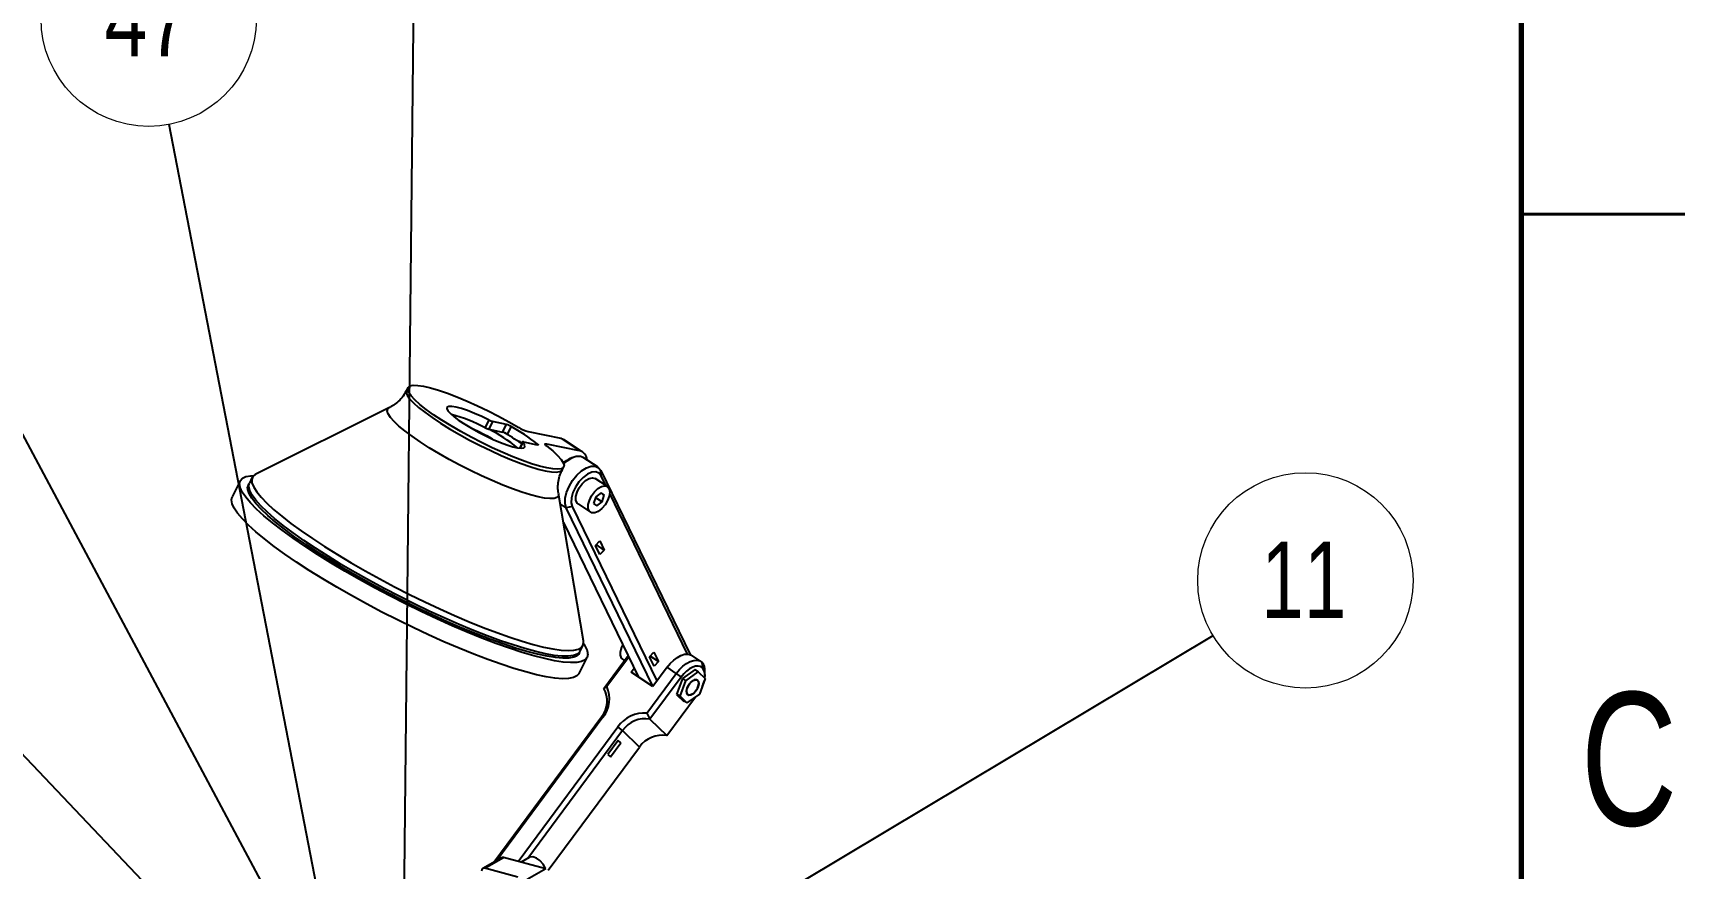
# Model space of a CAD drawing. Header units: millimetres. Extents: x 2 to 418, y 2 to 295.
# Drawn here: x 341.9 to 417.5, y 118.5 to 156.8 of the extents above; entities that cross this region are included whole.
import ezdxf

# ---------------------------------------------------------------- set-up
doc = ezdxf.new("R2010")
doc.units = ezdxf.units.MM
doc.styles.add('SLDTEXTSTYLE0', font='TXT', dxfattribs={"width": 0.75})
doc.dimstyles.new('SLDDIMSTYLE0', dxfattribs={"dimtxt": 0.18, "dimasz": 0.762, "dimexe": 0, "dimexo": 0.0625, "dimgap": 0, "dimtad": 0, "dimtih": 1, "dimtoh": 1, "dimdec": 0, "dimrnd": 1e-09, "dimzin": 0, "dimdsep": 46, "dimtxsty": 'Standard', "dimblk1": 'DOT', "dimblk2": 'DOT', "dimsah": 1, "dimcen": 0.09, "dimadec": 0, "dimazin": 0, "dimtfac": 0.762, "dimtdec": 0, "dimtofl": 0, "dimtmove": 0, "dimatfit": 3, "dimldrblk": 'DOT', "dimfxl": 1, "dimfrac": 2, "dimtolj": 1, "dimtzin": 0, "dimarcsym": 0})
doc.dimstyles.new('SLDDIMSTYLE1', dxfattribs={"dimtxt": 0.18, "dimasz": 3.556, "dimexe": 0, "dimexo": 0.0625, "dimgap": 0, "dimtad": 0, "dimtih": 1, "dimtoh": 1, "dimdec": 0, "dimrnd": 1e-09, "dimzin": 0, "dimdsep": 46, "dimtxsty": 'Standard', "dimsah": 1, "dimcen": 0.09, "dimadec": 0, "dimazin": 0, "dimtfac": 3.556, "dimtdec": 0, "dimtofl": 0, "dimtmove": 0, "dimatfit": 3, "dimfxl": 1, "dimfrac": 2, "dimtolj": 1, "dimtzin": 0, "dimarcsym": 0})

# ---------------------------------------------------------------- blocks, each defined once
blk = doc.blocks.new('SW_NOTE_52')
at = {"color": 0, "linetype": 'Continuous', "lineweight": 0}
blk.add_circle((-0.937, 4.841), 4.931, dxfattribs=at)
at = {"color": 0, "linetype": 'Continuous', "lineweight": 0, "insert": (-1.007, 6.617), "char_height": 3.5, "attachment_point": 2, "style": 'SLDTEXTSTYLE0'}
blk.add_mtext('47', dxfattribs=at)
blk = doc.blocks.new('_Dot')
at = {"color": 0, "linetype": 'ByBlock', "lineweight": -2}
blk.add_line((-0.5, 0), (-1, 0), dxfattribs=at)
at = {"color": 0, "linetype": 'ByBlock', "const_width": 0.5}
blk.add_lwpolyline([(-0.25, 0, 1), (0.25, 0, 1)], format="xyb", close=True, dxfattribs=at)
blk = doc.blocks.new('SW_NOTE_62')
at = {"color": 0, "linetype": 'Continuous', "lineweight": 0}
blk.add_circle((4.233, 2.529), 4.931, dxfattribs=at)
at = {"color": 0, "linetype": 'Continuous', "lineweight": 0, "insert": (4.162, 4.306), "char_height": 3.5, "attachment_point": 2, "style": 'SLDTEXTSTYLE0'}
blk.add_mtext('11', dxfattribs=at)

msp = doc.modelspace()

# ---------------------------------------------------------------- linework, layer by layer
at = {"color": 7, "linetype": 'Continuous', "lineweight": 70}
msp.add_line((410, 287), (410, 10), dxfattribs=at)
at = {"color": 7, "linetype": 'Continuous', "lineweight": 35}
for p, q in [((417.501, 148.5), (409.999, 148.5)), ((410, 148.5), (417.5, 148.5))]:
    msp.add_line(p, q, dxfattribs=at)
at = {"color": 7, "linetype": 'Continuous', "lineweight": 25}
for p, q in [((359.023, 140.556), (358.956, 140.424)), ((358.173, 139.641), (352.051, 136.598)), ((362.337, 138.472), (362.347, 138.491)), ((362.565, 138.714), (362.743, 139.065)), ((362.9, 139.004), (362.721, 138.653)), ((362.721, 138.653), (363.356, 138.524)), ((363.534, 138.875), (362.9, 139.004)), ((363.356, 138.524), (363.534, 138.875)), ((363.745, 138.784), (363.567, 138.433)), ((364.527, 138.543), (366.024, 138.239)), ((364.075, 138.098), (364.085, 138.117)), ((364.273, 138.067), (364.131, 137.788)), ((364.215, 138.007), (364.224, 138.026)), ((364.31, 138.07), (364.944, 137.941)), ((365.373, 137.983), (366.87, 137.678)), ((366.024, 138.239), (366.87, 137.678)), ((366.024, 138.239), (366.172, 138.178)), ((367.019, 137.618), (366.172, 138.178)), ((366.087, 136.797), (366.154, 136.93)), ((366.564, 137.356), (366.394, 137.283)), ((367.726, 136.909), (367.049, 137.358)), ((351.342, 136.294), (350.968, 135.557)), ((351.895, 136.454), (351.761, 136.191)), ((368.155, 136.025), (367.591, 136.399)), ((367.865, 136.522), (367.856, 136.757)), ((367.856, 136.757), (371.947, 128.338)), ((368.083, 136.073), (367.865, 136.522)), ((351.745, 135.939), (351.709, 135.888)), ((367.062, 128.965), (365.915, 135.704)), ((367.621, 135.552), (367.525, 135.25)), ((367.614, 135.531), (367.917, 135.331)), ((367.864, 135.744), (367.621, 135.552)), ((367.855, 135.737), (368.012, 135.633)), ((368.012, 135.633), (367.864, 135.744)), ((367.917, 135.331), (368.012, 135.633)), ((371.83, 128.363), (368.262, 135.705)), ((366.544, 135.109), (366.271, 135.061)), ((370.243, 126.888), (366.271, 135.061)), ((366.544, 135.109), (370.422, 127.13)), ((366.818, 135.232), (367.382, 134.858)), ((367.525, 135.25), (367.673, 135.139)), ((367.673, 135.139), (367.917, 135.331)), ((366.139, 134.387), (369.581, 127.306)), ((367.606, 133.337), (367.804, 133.549)), ((367.813, 132.912), (367.606, 133.337)), ((368.011, 133.124), (367.638, 133.371)), ((367.804, 133.549), (368.011, 133.124)), ((368.011, 133.124), (367.813, 132.912)), ((366.904, 128.491), (367.038, 128.754)), ((366.699, 128.297), (366.71, 128.329)), ((366.859, 127.476), (367.234, 128.212)), ((367.987, 126.786), (369.102, 128.29)), ((369.133, 128.227), (368.131, 126.877)), ((368.849, 128.121), (368.935, 128.064)), ((370.085, 128.235), (370.283, 128.447)), ((370.292, 127.81), (370.085, 128.235)), ((370.49, 128.022), (370.117, 128.269)), ((370.283, 128.447), (370.49, 128.022)), ((370.49, 128.022), (370.292, 127.81)), ((372.437, 128.024), (372.013, 128.304)), ((372.486, 127.984), (372.509, 127.73)), ((369.245, 127.528), (369.383, 127.713)), ((370.233, 126.874), (369.245, 127.528)), ((369.965, 125.662), (371.309, 127.474)), ((371.527, 127.306), (370.102, 125.385)), ((370.886, 127.755), (370.233, 126.874)), ((371.309, 127.474), (370.886, 127.755)), ((371.309, 127.474), (371.527, 127.306)), ((371.593, 127.242), (371.326, 126.51)), ((371.484, 126.428), (371.743, 127.14)), ((371.592, 127.24), (371.743, 127.14)), ((372.181, 127.662), (371.593, 127.242)), ((371.743, 127.14), (372.315, 127.548)), ((372.163, 127.649), (372.315, 127.548)), ((372.263, 127.583), (372.181, 127.662)), ((372.315, 127.548), (372.628, 127.245)), ((372.628, 127.245), (372.369, 126.533)), ((372.624, 127.391), (372.625, 127.577)), ((368.131, 126.877), (367.987, 126.786)), ((370.878, 124.633), (372.194, 126.407)), ((371.326, 126.51), (371.649, 126.197)), ((371.333, 126.528), (371.484, 126.428)), ((371.797, 126.124), (371.484, 126.428)), ((372.369, 126.533), (371.797, 126.124)), ((369.965, 125.662), (370.102, 125.385)), ((371.566, 126.277), (371.797, 126.124)), ((371.649, 126.197), (371.667, 126.21)), ((362.951, 118.834), (367.889, 125.492)), ((367.953, 125.474), (363.086, 118.912)), ((364.063, 118.868), (368.63, 125.026)), ((368.849, 124.857), (364.51, 119.008)), ((367.953, 125.474), (367.889, 125.492)), ((368.849, 124.857), (368.63, 125.026)), ((369.624, 124.105), (368.849, 124.857)), ((370.102, 125.385), (370.878, 124.633)), ((365.442, 118.468), (369.624, 124.105)), ((368.652, 124.412), (368.177, 123.772)), ((368.293, 123.659), (368.768, 124.299)), ((368.634, 124.388), (368.768, 124.299)), ((368.768, 124.299), (368.652, 124.412)), ((368.177, 123.772), (368.293, 123.659)), ((363.303, 119.038), (362.455, 118.548)), ((362.55, 118.556), (363.398, 119.046)), ((365.338, 118.527), (363.398, 119.046)), ((364.575, 119.045), (364.203, 118.831)), ((364.047, 118.155), (362.55, 118.556)), ((365.338, 118.527), (364.489, 118.037))]:
    msp.add_line(p, q, dxfattribs=at)
at = {"color": 8, "linetype": 'Continuous', "lineweight": 25}
for p, q in [((364.282, 138.046), (364.15, 137.786)), ((364.924, 137.945), (364.946, 137.988)), ((365.373, 137.983), (365.338, 137.914)), ((366.271, 135.061), (365.993, 135.245))]:
    msp.add_line(p, q, dxfattribs=at)
at = {"color": 8, "linetype": 'Continuous', "lineweight": 25, "flags": 128}
for points in [[(358.956, 140.424), (358.942, 140.337), (358.988, 140.207), (359.099, 140.048), (359.272, 139.862), (359.505, 139.654), (359.793, 139.427), (360.131, 139.184), (360.512, 138.931), (360.931, 138.673), (361.379, 138.413), (361.847, 138.156), (362.328, 137.909), (362.813, 137.673), (363.292, 137.455), (363.757, 137.259), (364.2, 137.087), (364.611, 136.943), (364.985, 136.829), (365.313, 136.748), (365.59, 136.701), (365.811, 136.69), (365.971, 136.713), (366.069, 136.771), (366.086, 136.797)], [(365.915, 135.704), (365.909, 135.61), (365.842, 135.532), (365.713, 135.488), (365.524, 135.477), (365.278, 135.501), (364.979, 135.558), (364.632, 135.648), (364.242, 135.769), (363.815, 135.92), (363.36, 136.097), (362.882, 136.299), (362.39, 136.521), (361.892, 136.76), (361.395, 137.013), (360.908, 137.274), (360.439, 137.541), (359.995, 137.808), (359.583, 138.072), (359.21, 138.328), (358.883, 138.572), (358.606, 138.799), (358.384, 139.007), (358.22, 139.192), (358.117, 139.351), (358.077, 139.481), (358.101, 139.58), (358.173, 139.641)]]:
    msp.add_lwpolyline(points, dxfattribs=at)
at = {"color": 7, "linetype": 'Continuous', "lineweight": 25, "flags": 128}
for points in [[(365.377, 137.882), (365.654, 137.658), (365.876, 137.454), (366.037, 137.273), (366.135, 137.12), (366.169, 136.996), (366.136, 136.904), (366.039, 136.846), (365.878, 136.822), (365.657, 136.834), (365.38, 136.881), (365.052, 136.962), (364.679, 137.075), (364.267, 137.219), (363.825, 137.391), (363.36, 137.588), (362.88, 137.806), (362.396, 138.041), (361.915, 138.289), (361.446, 138.546), (360.998, 138.805), (360.58, 139.064), (360.198, 139.317), (359.86, 139.56), (359.572, 139.787), (359.339, 139.995), (359.166, 140.181), (359.056, 140.34), (359.01, 140.469), (359.03, 140.568), (359.114, 140.632), (359.263, 140.663), (359.473, 140.658), (359.739, 140.617), (360.058, 140.543), (360.423, 140.436), (360.828, 140.297), (361.265, 140.13), (361.727, 139.938), (362.204, 139.724), (362.688, 139.492), (363.17, 139.246), (363.642, 138.991), (364.094, 138.731)], [(362.743, 139.065), (362.404, 139.23), (362.071, 139.378), (361.756, 139.503), (361.472, 139.6), (361.228, 139.667), (361.033, 139.7), (360.894, 139.699), (360.815, 139.664), (360.801, 139.595), (360.851, 139.496), (360.963, 139.37), (361.134, 139.221), (361.357, 139.055), (361.625, 138.878), (361.927, 138.696), (362.253, 138.516), (362.591, 138.343), (362.929, 138.186), (363.255, 138.048), (363.557, 137.935), (363.824, 137.852), (364.046, 137.8), (364.216, 137.783), (364.328, 137.8), (364.376, 137.851), (364.361, 137.934), (364.282, 138.046)], [(364.31, 138.07), (364.297, 138.072), (364.287, 138.072), (364.28, 138.071), (364.275, 138.069), (364.272, 138.065), (364.273, 138.06), (364.276, 138.054), (364.282, 138.046)], [(364.946, 137.988), (364.962, 137.975), (364.973, 137.963), (364.98, 137.954), (364.982, 137.946), (364.98, 137.941), (364.972, 137.938), (364.961, 137.938), (364.944, 137.941)], [(365.377, 137.882), (365.343, 137.91), (365.318, 137.934), (365.303, 137.954), (365.297, 137.97), (365.302, 137.981), (365.316, 137.987), (365.34, 137.988), (365.373, 137.983)], [(366.135, 137.121), (366.285, 137.227), (366.394, 137.283)], [(367.049, 137.358), (366.918, 137.41), (366.728, 137.408), (366.514, 137.333), (366.292, 137.193), (366.154, 137.074)], [(366.271, 135.061), (366.218, 135.255), (366.222, 135.493), (366.284, 135.76), (366.399, 136.037), (366.559, 136.305), (366.754, 136.546), (366.969, 136.744), (367.191, 136.885), (367.405, 136.959), (367.595, 136.962), (367.749, 136.893), (367.856, 136.757)], [(367.266, 128.353), (367.233, 128.21), (367.135, 128.1), (366.974, 128.023), (366.752, 127.981), (366.469, 127.972), (366.128, 127.998), (365.733, 128.059), (365.285, 128.153), (364.789, 128.28), (364.249, 128.439), (363.669, 128.629), (363.054, 128.848), (362.408, 129.094), (361.737, 129.366), (361.047, 129.661), (360.342, 129.977), (359.629, 130.311), (358.913, 130.661), (358.2, 131.024), (357.496, 131.397), (356.806, 131.776), (356.137, 132.16), (355.492, 132.544), (354.879, 132.926), (354.3, 133.302), (353.762, 133.67), (353.269, 134.026), (352.823, 134.369), (352.43, 134.694), (352.092, 134.999), (351.813, 135.283), (351.593, 135.542), (351.435, 135.774), (351.34, 135.979), (351.31, 136.153), (351.344, 136.296), (351.441, 136.406), (351.602, 136.483), (351.825, 136.525), (351.956, 136.534)], [(365.323, 128.373), (364.872, 128.476), (364.376, 128.611), (363.837, 128.777), (363.262, 128.973), (362.654, 129.196), (362.018, 129.445), (361.36, 129.719), (360.686, 130.014), (360, 130.328), (359.308, 130.66), (358.617, 131.005), (357.932, 131.361), (357.258, 131.725), (356.602, 132.094), (355.968, 132.466), (355.362, 132.836), (354.789, 133.202), (354.253, 133.561), (353.76, 133.91), (353.313, 134.246), (352.916, 134.567), (352.571, 134.868), (352.283, 135.149), (352.054, 135.407), (351.884, 135.639), (351.777, 135.843), (351.732, 136.019), (351.75, 136.165), (351.761, 136.191)], [(352.051, 136.598), (352.028, 136.586), (351.916, 136.489), (351.867, 136.359), (351.88, 136.198), (351.957, 136.008), (352.095, 135.789), (352.295, 135.544), (352.554, 135.275), (352.87, 134.983), (353.242, 134.672), (353.664, 134.343), (354.135, 134), (354.65, 133.646), (355.205, 133.283), (355.795, 132.914), (356.415, 132.543), (357.061, 132.172), (357.727, 131.805), (358.407, 131.445), (359.096, 131.094), (359.788, 130.755), (360.478, 130.432), (361.159, 130.127), (361.825, 129.842), (362.473, 129.581), (363.095, 129.344), (363.688, 129.134), (364.245, 128.954), (364.763, 128.803), (365.237, 128.684), (365.663, 128.597), (366.038, 128.544), (366.359, 128.524), (366.622, 128.538), (366.826, 128.585), (366.969, 128.666), (367.05, 128.78), (367.067, 128.925), (367.062, 128.965)], [(367.865, 136.522), (367.765, 136.643), (367.62, 136.697), (367.442, 136.68), (367.244, 136.592), (367.043, 136.442), (366.855, 136.241), (366.695, 136.005), (366.577, 135.754), (366.509, 135.508), (366.498, 135.287), (366.544, 135.109)], [(366.818, 135.232), (366.771, 135.275), (366.716, 135.402), (366.714, 135.574), (366.765, 135.772), (366.863, 135.974), (366.999, 136.16), (367.157, 136.308), (367.32, 136.403), (367.47, 136.434), (367.591, 136.399)], [(366.859, 127.476), (366.858, 127.474), (366.76, 127.363), (366.6, 127.287), (366.377, 127.244), (366.094, 127.235), (365.754, 127.262), (365.358, 127.322), (364.91, 127.416), (364.415, 127.543), (363.874, 127.702), (363.294, 127.892), (362.679, 128.111), (362.033, 128.358), (361.363, 128.629), (360.672, 128.924), (359.967, 129.24), (359.254, 129.575), (358.538, 129.925), (357.825, 130.287), (357.121, 130.66), (356.432, 131.04), (355.762, 131.423), (355.118, 131.807), (354.504, 132.189), (353.926, 132.565), (353.388, 132.933), (352.894, 133.29), (352.449, 133.632), (352.056, 133.957), (351.718, 134.263), (351.438, 134.546), (351.218, 134.805), (351.06, 135.038), (350.966, 135.242), (350.935, 135.416), (350.968, 135.557)], [(366.742, 128.269), (366.613, 128.215), (366.395, 128.175), (366.117, 128.169), (365.783, 128.197), (365.395, 128.259), (364.957, 128.354), (364.472, 128.48), (363.943, 128.639), (363.376, 128.827), (362.775, 129.043), (362.146, 129.286), (361.492, 129.554), (360.821, 129.844), (360.136, 130.154), (359.445, 130.482), (358.752, 130.824), (358.064, 131.178), (357.386, 131.541), (356.724, 131.909), (356.082, 132.281), (355.468, 132.652), (354.885, 133.02), (354.339, 133.382), (353.833, 133.734), (353.373, 134.074), (352.962, 134.399), (352.603, 134.707), (352.3, 134.993), (352.054, 135.258), (351.869, 135.497), (351.745, 135.709), (351.683, 135.893), (351.678, 136.005)], [(351.736, 135.988), (351.707, 135.86), (351.714, 135.781)], [(367.575, 134.83), (367.437, 134.832), (367.335, 134.901), (367.28, 135.028), (367.278, 135.2), (367.329, 135.398), (367.428, 135.601), (367.563, 135.786), (367.721, 135.935), (367.884, 136.029), (368.035, 136.06), (368.156, 136.025), (368.236, 135.925), (368.265, 135.774), (368.24, 135.586), (368.164, 135.383), (368.046, 135.186), (367.897, 135.017), (367.734, 134.894), (367.575, 134.83)], [(366.904, 128.491), (366.883, 128.456), (366.771, 128.359), (366.597, 128.294), (366.364, 128.263), (366.072, 128.266), (365.724, 128.303), (365.323, 128.373)], [(368.743, 128.315), (368.79, 128.18), (368.849, 128.121)], [(370.886, 127.755), (371.033, 127.933), (371.194, 128.088), (371.36, 128.212), (371.526, 128.302), (371.685, 128.353), (371.831, 128.363), (371.959, 128.333), (372.013, 128.304)], [(371.309, 127.474), (371.457, 127.653), (371.617, 127.807), (371.783, 127.932), (371.949, 128.021), (372.108, 128.072), (372.254, 128.083), (372.382, 128.053), (372.486, 127.984)], [(372.509, 127.73), (372.422, 127.788), (372.315, 127.813), (372.193, 127.804), (372.061, 127.761), (371.922, 127.687), (371.784, 127.583), (371.651, 127.455), (371.527, 127.306)], [(372.184, 127.189), (372.271, 127.173), (372.325, 127.107), (372.339, 126.999), (372.309, 126.866), (372.241, 126.729), (372.144, 126.608), (372.034, 126.522), (371.928, 126.484), (371.841, 126.499), (371.786, 126.566), (371.773, 126.674), (371.803, 126.806), (371.871, 126.944), (371.968, 127.064), (372.077, 127.151), (372.184, 127.189)], [(371.775, 126.614), (371.81, 126.526), (371.883, 126.485), (371.982, 126.497), (372.092, 126.561), (372.197, 126.668), (372.28, 126.799), (372.33, 126.937), (372.337, 127.059), (372.302, 127.147), (372.229, 127.188), (372.13, 127.175), (372.02, 127.111), (371.915, 127.005), (371.832, 126.873), (371.782, 126.736), (371.775, 126.614)], [(365.333, 118.528), (365.327, 118.541), (365.211, 118.74), (365.065, 118.907), (364.903, 119.023), (364.744, 119.076), (364.604, 119.059), (364.575, 119.045)]]:
    msp.add_lwpolyline(points, dxfattribs=at)
at = {"color": 7, "linetype": 'Continuous', "lineweight": 25}
for centre, radius, start, end in [((359.337, 132.779), 6.756, 61.45972, 75.64145), ((357.208, 128.162), 11.537, 60.51329, 65.57846), ((362.898, 139.336), 0.705, 241.78325, 255.46669), ((359.596, 132.347), 7.038, 50.78488, 63.62235), ((363.077, 139.687), 0.706, 241.78462, 255.46306), ((363.139, 137.73), 0.823, 58.66321, 74.71784), ((356.679, 126.667), 13.615, 56.39258, 60.49028), ((363.317, 138.081), 0.823, 58.66357, 74.71904), ((358.325, 129.296), 10.927, 52.70087, 60.26046), ((364.967, 140.147), 1.663, 238.35707, 254.66238), ((357.689, 128.145), 11.846, 56.51625, 57.32335), ((366.735, 137.202), 0.495, 4.18805, 74.2407), ((366.28, 128.245), 0.992, 6.26583, 37.57754), ((369.626, 128.361), 0.885, 150.51254, 182.97635), ((372.073, 127.616), 0.553, 355.91879, 41.66267), ((371.088, 127.532), 1.552, 334.9087, 345.13579), ((372.082, 127.388), 0.546, 346.34368, 38.76397), ((367.025, 126.208), 1.122, 320.37808, 31.00745), ((366.911, 126.319), 1.342, 320.95952, 24.56354), ((369.866, 124.151), 1.514, 86.27265, 144.73734), ((369.892, 124.131), 1.271, 80.48182, 145.18184), ((370.668, 123.379), 1.271, 80.48191, 145.1818), ((363.361, 118.93), 0.122, 72.07188, 118.14058), ((362.516, 118.437), 0.124, 74.15893, 186.45492)]:
    msp.add_arc(centre, radius, start, end, dxfattribs=at)
at = {"color": 8, "linetype": 'Continuous', "lineweight": 25}
for centre, radius, start, end in [((351.96, 135.98), 0.283, 136.92901, 174.89816), ((366.596, 128.537), 0.305, 298.45765, 347.83393)]:
    msp.add_arc(centre, radius, start, end, dxfattribs=at)
at = {"color": 7, "linetype": 'Continuous', "lineweight": 25}
for points, knots in [([(358.949, 140.427), (358.917, 140.363), (358.837, 140.202), (358.653, 139.985), (358.433, 139.793), (358.265, 139.683), (358.184, 139.648), (358.174, 139.644)], [0, 0, 0, 0, 0.180184, 0.456097, 0.716784, 0.962826, 1, 1, 1, 1]), ([(365.912, 135.722), (365.912, 135.724), (365.895, 135.8), (365.885, 135.991), (365.908, 136.28), (365.974, 136.56), (366.058, 136.725), (366.094, 136.795)], [0, 0, 0, 0, 0.005084, 0.258313, 0.524212, 0.797063, 1, 1, 1, 1])]:
    msp.add_open_spline(points, degree=3, knots=knots, dxfattribs=at)

# ---------------------------------------------------------------- block references
at = {"color": 7, "linetype": 'Continuous', "lineweight": 0}
for name, p in [('SW_NOTE_52', (348.089, 152.604)), ('SW_NOTE_62', (395.889, 129.204))]:
    msp.add_blockref(name, p, dxfattribs=at)

# ---------------------------------------------------------------- texts
at = {"color": 7, "linetype": 'Continuous', "lineweight": 0, "insert": (414.937, 126.614), "char_height": 6.096, "attachment_point": 2, "style": 'SLDTEXTSTYLE0'}
msp.add_mtext('C', dxfattribs=at)

# ---------------------------------------------------------------- leaders
at = {"color": 7, "linetype": 'Continuous', "lineweight": 0}
for points, dimstyle in [([(358.775, 110.268), (359.304, 159.593)], 'SLDDIMSTYLE1'), ([(355.57, 113.953), (348.089, 152.604)], 'SLDDIMSTYLE1'), ([(356.496, 110.119), (337.271, 146.098)], 'SLDDIMSTYLE1'), ([(355.482, 108.918), (326.139, 139.794)], 'SLDDIMSTYLE1'), ([(350.08, 111.99), (314.813, 133.779)], 'SLDDIMSTYLE0'), ([(365.929, 111.302), (395.889, 129.204)], 'SLDDIMSTYLE0')]:
    msp.add_leader(points, dimstyle=dimstyle, dxfattribs=at)

doc.saveas('drawing.dxf')
